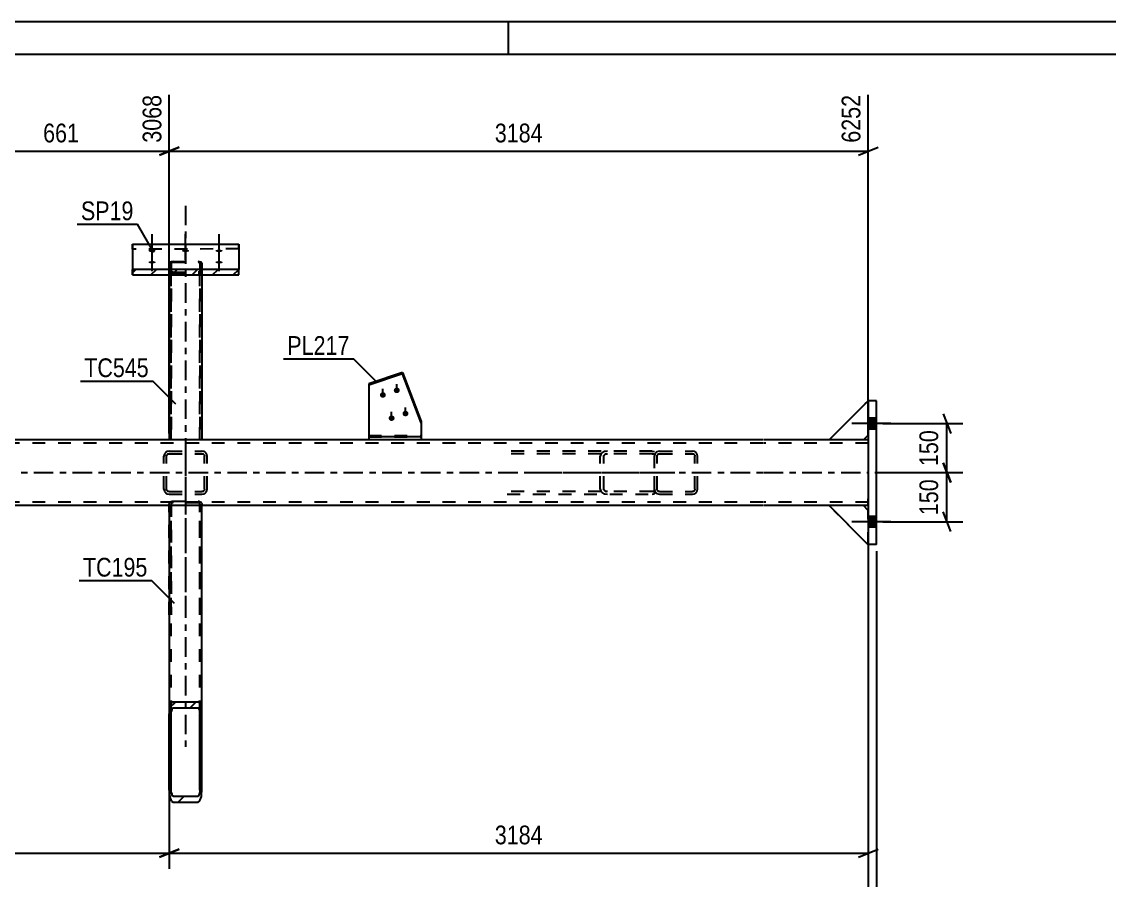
# Model space of a CAD drawing. Header units: millimetres. Extents: x 0 to 841, y 0 to 594.
# Drawn here: x 136.6 to 302.9, y 462.8 to 594 of the extents above; entities that cross this region are included whole.
import ezdxf

# ---------------------------------------------------------------- set-up
doc = ezdxf.new("R2010")
doc.units = ezdxf.units.MM
doc.linetypes.add('DXK_LINE_DOT2', pattern=[3.9198, 1.9599, -1.9599])
doc.linetypes.add('DXK_LINE_DOT3', pattern=[5.9187, 2.979, -0.9799, 0.9799, -0.9799])
doc.styles.add('Arial Narrow', font='ARIALN.TTF', dxfattribs={"height": 0.2})

# ---------------------------------------------------------------- blocks, each defined once
blk = doc.blocks.new('Unknown-761551059-1129')
at = {"color": 5, "linetype": 'Continuous'}
for p, q in [((841, 594), (0, 594)), ((211, 589), (211, 594)), ((836, 589), (5, 589))]:
    blk.add_line(p, q, dxfattribs=at)
blk = doc.blocks.new('Part-761551059-17173 - 17159')
at = {"color": 7, "linetype": 'DXK_LINE_DOT3'}
blk.add_line((161.63, 565.89), (161.63, 520.7), dxfattribs=at)
at = {"color": 7, "linetype": 'DXK_LINE_DOT2'}
for p, q in [((159.17, 557.22), (159.13, 557.15)), ((159.13, 557.15), (159.13, 555.85)), ((159.13, 557.15), (159.13, 530.1)), ((159.3, 557.29), (159.17, 557.22)), ((159.5, 557.34), (159.3, 557.29)), ((159.43, 557.15), (159.45, 557.19)), ((159.43, 557.15), (159.43, 555.67)), ((159.43, 557.15), (159.43, 530.1)), ((159.45, 557.19), (159.51, 557.22)), ((159.73, 557.35), (159.5, 557.34)), ((159.51, 557.22), (159.61, 557.24)), ((159.61, 557.24), (159.73, 557.25)), ((159.73, 557.35), (163.53, 557.35)), ((159.73, 557.25), (163.53, 557.25)), ((163.76, 557.34), (163.53, 557.35)), ((163.53, 557.25), (163.64, 557.24)), ((163.64, 557.24), (163.74, 557.22)), ((163.74, 557.22), (163.8, 557.19)), ((163.95, 557.29), (163.76, 557.34)), ((163.8, 557.19), (163.83, 557.15)), ((163.83, 557.15), (163.83, 555.67)), ((163.83, 557.15), (163.83, 530.1)), ((164.08, 557.22), (163.95, 557.29)), ((164.13, 557.15), (164.08, 557.22)), ((164.13, 557.15), (164.13, 555.85)), ((164.13, 557.15), (164.13, 530.1)), ((159.13, 555.85), (159.13, 555.31)), ((159.13, 555.85), (159.17, 555.77)), ((159.17, 555.77), (159.3, 555.7)), ((159.3, 555.7), (159.5, 555.66)), ((159.45, 555.81), (159.43, 555.85)), ((159.43, 530.1), (159.43, 555.67)), ((159.51, 555.77), (159.45, 555.81)), ((159.5, 555.66), (159.73, 555.64)), ((159.61, 555.75), (159.51, 555.77)), ((159.73, 555.74), (159.61, 555.75)), ((159.73, 555.74), (163.53, 555.74)), ((159.73, 555.64), (163.53, 555.64)), ((163.64, 555.75), (163.53, 555.74)), ((163.53, 555.64), (163.76, 555.66)), ((163.74, 555.77), (163.64, 555.75)), ((163.8, 555.81), (163.74, 555.77)), ((163.76, 555.66), (163.95, 555.7)), ((163.83, 555.85), (163.8, 555.81)), ((163.83, 530.1), (163.83, 555.67)), ((163.95, 555.7), (164.08, 555.77)), ((164.08, 555.77), (164.13, 555.85)), ((164.13, 555.85), (164.13, 555.31)), ((159.43, 530.1), (159.43, 530.1)), ((163.53, 530.1), (163.53, 530.1)), ((163.53, 530.1), (163.53, 530.1)), ((163.81, 530.1), (163.76, 530.1)), ((163.81, 530.1), (163.76, 530.1)), ((163.76, 530.1), (163.76, 530.1)), ((163.81, 530.1), (163.83, 530.1)), ((163.81, 530.1), (163.83, 530.1)), ((163.83, 530.1), (163.83, 530.1)), ((163.95, 530.1), (163.95, 530.1)), ((164.08, 530.1), (164.08, 530.1)), ((164.13, 530.1), (164.13, 530.1))]:
    blk.add_line(p, q, dxfattribs=at)
at = {"color": 2, "linetype": 'Continuous'}
for p, q in [((159.13, 555.31), (159.13, 530.1)), ((164.13, 555.31), (164.13, 530.1)), ((159.13, 530.1), (159.13, 530.1)), ((164.13, 530.1), (159.13, 530.1)), ((164.13, 530.1), (164.13, 530.1))]:
    blk.add_line(p, q, dxfattribs=at)
blk = doc.blocks.new('Part-761551059-17181 - 17159')
at = {"color": 2, "linetype": 'Continuous'}
for p, q in [((267.27, 536.1), (266.02, 536.1)), ((266.02, 536.1), (266.02, 514.1)), ((267.27, 514.1), (267.27, 536.1)), ((267.27, 514.1), (266.02, 514.1))]:
    blk.add_line(p, q, dxfattribs=at)
blk = doc.blocks.new('Part-761551059-17179 - 17159')
at = {"color": 7, "linetype": 'DXK_LINE_DOT2'}
for p, q in [((158.39, 527.91), (158.33, 527.6)), ((158.33, 522.6), (158.33, 527.6)), ((158.73, 527.6), (158.76, 527.75)), ((158.73, 522.6), (158.73, 527.6)), ((159.13, 528.4), (158.82, 528.34)), ((158.98, 527.97), (159.13, 528)), ((159.13, 528.4), (164.13, 528.4)), ((159.13, 528), (164.13, 528)), ((164.43, 528.34), (164.13, 528.4)), ((164.13, 528), (164.28, 527.97)), ((164.5, 527.75), (164.53, 527.6)), ((164.53, 522.6), (164.53, 527.6)), ((164.93, 527.6), (164.87, 527.91)), ((164.93, 522.6), (164.93, 527.6)), ((158.33, 522.6), (158.39, 522.29)), ((158.76, 522.45), (158.73, 522.6)), ((159.13, 522.2), (158.98, 522.23)), ((159.13, 522.2), (164.13, 522.2)), ((164.28, 522.23), (164.13, 522.2)), ((164.53, 522.6), (164.5, 522.45)), ((164.87, 522.29), (164.93, 522.6)), ((158.82, 521.86), (159.13, 521.8)), ((159.13, 521.8), (164.13, 521.8)), ((164.13, 521.8), (164.43, 521.86))]:
    blk.add_line(p, q, dxfattribs=at)
for centre, radius, start, end in [((159.13, 527.6), 0.8, 112.5, 157.5), ((159.13, 527.6), 0.4, 112.5, 157.5), ((164.13, 527.6), 0.4, 22.5, 67.5), ((164.13, 527.6), 0.8, 22.5, 67.5), ((159.13, 522.6), 0.8, 202.5, 247.5), ((159.13, 522.6), 0.4, 202.5, 247.5), ((164.13, 522.6), 0.4, 292.5, 337.5), ((164.13, 522.6), 0.8, 292.5, 337.5)]:
    blk.add_arc(centre, radius, start, end, dxfattribs=at)
blk = doc.blocks.new('Part-761551059-17171 - 17159')
at = {"color": 7, "linetype": 'DXK_LINE_DOT3'}
blk.add_line((161.63, 528), (161.63, 505.75), dxfattribs=at)
at = {"color": 7, "linetype": 'DXK_LINE_DOT2'}
for p, q in [((159.17, 520.43), (159.3, 520.59)), ((159.3, 520.59), (159.5, 520.7)), ((159.5, 520.7), (159.59, 520.72)), ((159.59, 520.72), (159.73, 520.75)), ((159.73, 520.75), (163.53, 520.75)), ((163.53, 520.75), (163.67, 520.72)), ((163.67, 520.72), (163.76, 520.7)), ((163.76, 520.7), (163.95, 520.59)), ((164.08, 520.43), (163.95, 520.59)), ((159.13, 520.29), (159.16, 520.39)), ((159.13, 503.4), (159.13, 520.29)), ((164.13, 520.1), (159.13, 520.1)), ((159.16, 520.39), (159.17, 520.43)), ((159.45, 520.35), (159.43, 520.29)), ((159.43, 520.29), (159.43, 503.4)), ((159.5, 520.39), (159.45, 520.35)), ((159.52, 520.42), (159.5, 520.39)), ((159.61, 520.47), (159.52, 520.42)), ((159.73, 520.49), (159.61, 520.47)), ((163.53, 520.49), (159.73, 520.49)), ((163.64, 520.47), (163.53, 520.49)), ((163.74, 520.42), (163.64, 520.47)), ((163.76, 520.39), (163.74, 520.42)), ((163.81, 520.35), (163.76, 520.39)), ((163.83, 520.29), (163.81, 520.35)), ((163.83, 503.4), (163.83, 520.29)), ((164.08, 520.43), (164.09, 520.39)), ((164.09, 520.39), (164.13, 520.29)), ((164.13, 503.4), (164.13, 520.29))]:
    blk.add_line(p, q, dxfattribs=at)
blk = doc.blocks.new('Bolt-761551059-17230 - 17159')
at = {"linetype": 'Continuous'}
for points in [[(156.5, 558.81), (156.39, 558.82), (156.28, 558.83), (156.18, 558.85), (156.09, 558.87), (156.03, 558.91), (155.98, 558.94), (155.95, 558.98), (155.95, 559.02), (155.98, 559.06), (156.03, 559.09), (156.09, 559.13), (156.18, 559.15), (156.28, 559.17), (156.39, 559.18), (156.5, 559.19), (156.62, 559.18), (156.73, 559.17), (156.82, 559.15), (156.91, 559.13), (156.98, 559.09), (157.02, 559.06), (157.05, 559.02), (157.05, 558.98), (157.02, 558.94), (156.98, 558.91), (156.91, 558.87), (156.82, 558.85), (156.73, 558.83), (156.62, 558.82)], [(161.63, 558.81), (161.51, 558.82), (161.4, 558.83), (161.3, 558.85), (161.22, 558.87), (161.15, 558.91), (161.1, 558.94), (161.08, 558.98), (161.08, 559.02), (161.1, 559.06), (161.15, 559.09), (161.22, 559.13), (161.3, 559.15), (161.4, 559.17), (161.51, 559.18), (161.63, 559.19), (161.74, 559.18), (161.85, 559.17), (161.95, 559.15), (162.04, 559.13), (162.1, 559.09), (162.15, 559.06), (162.17, 559.02), (162.17, 558.98), (162.15, 558.94), (162.1, 558.91), (162.04, 558.87), (161.95, 558.85), (161.85, 558.83), (161.74, 558.82)], [(166.75, 558.81), (166.64, 558.82), (166.53, 558.83), (166.43, 558.85), (166.34, 558.87), (166.28, 558.91), (166.23, 558.94), (166.2, 558.98), (166.2, 559.02), (166.23, 559.06), (166.28, 559.09), (166.34, 559.13), (166.43, 559.15), (166.53, 559.17), (166.64, 559.18), (166.75, 559.19), (166.87, 559.18), (166.98, 559.17), (167.07, 559.15), (167.16, 559.13), (167.23, 559.09), (167.27, 559.06), (167.3, 559.02), (167.3, 558.98), (167.27, 558.94), (167.23, 558.91), (167.16, 558.87), (167.07, 558.85), (166.98, 558.83), (166.87, 558.82)], [(156.5, 557.06), (156.39, 557.06), (156.28, 557.08), (156.18, 557.1), (156.09, 557.12), (156.03, 557.15), (155.98, 557.19), (155.95, 557.23), (155.95, 557.27), (155.98, 557.31), (156.03, 557.34), (156.09, 557.37), (156.18, 557.4), (156.28, 557.42), (156.39, 557.43), (156.5, 557.44), (156.62, 557.43), (156.73, 557.42), (156.82, 557.4), (156.91, 557.37), (156.98, 557.34), (157.02, 557.31), (157.05, 557.27), (157.05, 557.23), (157.02, 557.19), (156.98, 557.15), (156.91, 557.12), (156.82, 557.1), (156.73, 557.08), (156.62, 557.06)], [(166.75, 557.06), (166.64, 557.06), (166.53, 557.08), (166.43, 557.1), (166.34, 557.12), (166.28, 557.15), (166.23, 557.19), (166.2, 557.23), (166.2, 557.27), (166.23, 557.31), (166.28, 557.34), (166.34, 557.37), (166.43, 557.4), (166.53, 557.42), (166.64, 557.43), (166.75, 557.44), (166.87, 557.43), (166.98, 557.42), (167.07, 557.4), (167.16, 557.37), (167.23, 557.34), (167.27, 557.31), (167.3, 557.27), (167.3, 557.23), (167.27, 557.19), (167.23, 557.15), (167.16, 557.12), (167.07, 557.1), (166.98, 557.08), (166.87, 557.06)]]:
    blk.add_hatch(color=1, dxfattribs=at).paths.add_polyline_path(points)
at = {"color": 1, "linetype": 'Continuous'}
for p, q in [((156.5, 557.64), (156.5, 561.54)), ((161.63, 557.64), (161.63, 561.54)), ((166.75, 557.64), (166.75, 561.54)), ((156.5, 555.89), (156.5, 559.78)), ((166.75, 555.89), (166.75, 559.79))]:
    blk.add_line(p, q, dxfattribs=at)
blk = doc.blocks.new('Part-761551059-17166 - 17159')
at = {"color": 7, "linetype": 'DXK_LINE_DOT2'}
for p, q in [((233.39, 527.91), (233.32, 527.6)), ((233.32, 522.6), (233.32, 527.6)), ((233.72, 527.6), (233.75, 527.75)), ((233.72, 522.6), (233.72, 527.6)), ((234.12, 528.4), (233.82, 528.34)), ((233.97, 527.97), (234.12, 528)), ((234.12, 528.4), (239.12, 528.4)), ((234.12, 528), (239.12, 528)), ((239.43, 528.34), (239.12, 528.4)), ((239.12, 528), (239.28, 527.97)), ((239.49, 527.75), (239.52, 527.6)), ((239.52, 522.6), (239.52, 527.6)), ((239.92, 527.6), (239.86, 527.91)), ((239.92, 522.6), (239.92, 527.6)), ((233.32, 522.6), (233.39, 522.29)), ((233.75, 522.45), (233.72, 522.6)), ((234.12, 522.2), (233.97, 522.23)), ((234.12, 522.2), (239.12, 522.2)), ((239.28, 522.23), (239.12, 522.2)), ((239.52, 522.6), (239.49, 522.45)), ((239.86, 522.29), (239.92, 522.6)), ((233.82, 521.86), (234.12, 521.8)), ((234.12, 521.8), (239.12, 521.8)), ((239.12, 521.8), (239.43, 521.86))]:
    blk.add_line(p, q, dxfattribs=at)
for centre, radius, start, end in [((234.12, 527.6), 0.8, 112.5, 157.5), ((234.12, 527.6), 0.4, 112.5, 157.5), ((239.12, 527.6), 0.4, 22.5, 67.5), ((239.12, 527.6), 0.8, 22.5, 67.5), ((234.12, 522.6), 0.8, 202.5, 247.5), ((234.12, 522.6), 0.4, 202.5, 247.5), ((239.12, 522.6), 0.4, 292.5, 337.5), ((239.12, 522.6), 0.8, 292.5, 337.5)]:
    blk.add_arc(centre, radius, start, end, dxfattribs=at)
blk = doc.blocks.new('Part-761551059-17167 - 17159')
at = {"linetype": 'Continuous'}
h = blk.add_hatch(dxfattribs=at)
h.set_pattern_fill('', scale=0.7, style=0, pattern_type=0)
h.set_pattern_definition([(45, (163.7584, 474.884), (-1.57154, 1.57154), [])])
h.paths.add_polyline_path([(163.53, 474.74), (163.76, 474.88), (163.95, 475.28), (164.08, 475.88), (164.13, 476.59), (164.13, 488.26), (164.08, 488.96), (163.95, 489.56), (163.76, 489.96), (163.53, 490.1), (159.73, 490.1), (159.5, 489.96), (159.3, 489.56), (159.17, 488.96), (159.13, 488.26), (159.13, 476.59), (159.17, 475.88), (159.3, 475.28), (159.5, 474.88), (159.73, 474.74)])
h.paths.add_polyline_path([(159.61, 475.74), (159.52, 475.93), (159.45, 476.23), (159.43, 476.59), (159.43, 488.26), (159.45, 488.61), (159.52, 488.91), (159.61, 489.11), (159.73, 489.18), (163.53, 489.18), (163.64, 489.11), (163.74, 488.91), (163.81, 488.61), (163.83, 488.26), (163.83, 476.59), (163.81, 476.23), (163.74, 475.93), (163.64, 475.74), (163.53, 475.67), (159.73, 475.67)])
at = {"color": 7, "linetype": 'DXK_LINE_DOT3'}
blk.add_line((161.63, 529.55), (161.63, 482.42), dxfattribs=at)
at = {"color": 2, "linetype": 'Continuous'}
for p, q in [((164.13, 520.1), (159.13, 520.1)), ((159.13, 520.1), (159.13, 488.26)), ((164.13, 488.26), (164.13, 520.1)), ((159.17, 488.96), (159.13, 488.26)), ((159.73, 490.1), (159.5, 489.96)), ((159.61, 489.11), (159.73, 489.18)), ((159.73, 490.1), (163.53, 490.1)), ((159.73, 489.18), (163.53, 489.18)), ((163.76, 489.96), (163.53, 490.1)), ((163.53, 489.18), (163.64, 489.11)), ((164.13, 488.26), (164.08, 488.96)), ((159.13, 476.59), (159.13, 488.26)), ((159.43, 488.26), (159.45, 488.61)), ((159.43, 476.59), (159.43, 488.26)), ((163.81, 488.61), (163.83, 488.26)), ((163.83, 476.59), (163.83, 488.26)), ((164.13, 476.59), (164.13, 488.26)), ((159.13, 476.59), (159.17, 475.88)), ((159.45, 476.23), (159.43, 476.59)), ((159.73, 475.67), (159.61, 475.74)), ((159.73, 475.67), (163.53, 475.67)), ((163.64, 475.74), (163.53, 475.67)), ((163.83, 476.59), (163.81, 476.23)), ((164.08, 475.88), (164.13, 476.59)), ((159.5, 474.88), (159.73, 474.74)), ((159.73, 474.74), (163.53, 474.74)), ((163.53, 474.74), (163.76, 474.88))]:
    blk.add_line(p, q, dxfattribs=at)
at = {"color": 7, "linetype": 'DXK_LINE_DOT2'}
for p, q in [((159.43, 476.59), (159.43, 520.1)), ((163.81, 520.1), (163.83, 520.1)), ((163.83, 476.59), (163.83, 520.1)), ((159.13, 476.59), (159.13, 488.26)), ((164.13, 476.59), (164.13, 488.26))]:
    blk.add_line(p, q, dxfattribs=at)
at = {"color": 2, "linetype": 'Continuous'}
for centre, radius, start, end in [((161.38, 488.79), 2.21, 148.2581, 175.6703), ((160.56, 488.53), 1.11, 148.2581, 175.6703), ((162.7, 488.53), 1.11, 4.3297, 31.7419), ((161.88, 488.79), 2.21, 4.3297, 31.7419), ((161.38, 476.05), 2.21, 184.3297, 211.7419), ((160.56, 476.32), 1.11, 184.3297, 211.7419), ((162.7, 476.32), 1.11, 328.2581, 355.6703), ((161.88, 476.05), 2.21, 328.2581, 355.6703)]:
    blk.add_arc(centre, radius, start, end, dxfattribs=at)
blk = doc.blocks.new('Bolt-761551059-17240 - 17159')
at = {"linetype": 'Continuous'}
for points in [[(191.8, 537.39), (191.89, 537.38), (191.98, 537.36), (192.06, 537.31), (192.13, 537.25), (192.19, 537.18), (192.23, 537.1), (192.25, 537.01), (192.25, 536.93), (192.23, 536.84), (192.19, 536.76), (192.13, 536.69), (192.06, 536.63), (191.98, 536.58), (191.89, 536.56), (191.8, 536.55), (191.7, 536.56), (191.61, 536.58), (191.53, 536.63), (191.46, 536.69), (191.41, 536.76), (191.37, 536.84), (191.35, 536.93), (191.35, 537.01), (191.37, 537.1), (191.41, 537.18), (191.46, 537.25), (191.53, 537.31), (191.61, 537.36), (191.7, 537.38)], [(193.92, 538.1), (194.01, 538.09), (194.1, 538.06), (194.18, 538.02), (194.25, 537.96), (194.31, 537.89), (194.35, 537.81), (194.37, 537.72), (194.37, 537.63), (194.35, 537.55), (194.31, 537.47), (194.25, 537.39), (194.18, 537.34), (194.1, 537.29), (194.01, 537.26), (193.92, 537.25), (193.82, 537.26), (193.74, 537.29), (193.65, 537.34), (193.58, 537.39), (193.53, 537.47), (193.49, 537.55), (193.47, 537.63), (193.47, 537.72), (193.49, 537.81), (193.53, 537.89), (193.58, 537.96), (193.65, 538.02), (193.74, 538.06), (193.82, 538.09)], [(193.14, 533.85), (193.23, 533.84), (193.32, 533.81), (193.4, 533.77), (193.47, 533.71), (193.53, 533.64), (193.56, 533.56), (193.58, 533.47), (193.58, 533.38), (193.56, 533.3), (193.53, 533.22), (193.47, 533.15), (193.4, 533.09), (193.32, 533.04), (193.23, 533.01), (193.14, 533.01), (193.04, 533.01), (192.95, 533.04), (192.87, 533.09), (192.8, 533.15), (192.75, 533.22), (192.71, 533.3), (192.69, 533.38), (192.69, 533.47), (192.71, 533.56), (192.75, 533.64), (192.8, 533.71), (192.87, 533.77), (192.95, 533.81), (193.04, 533.84)], [(195.26, 534.56), (195.35, 534.55), (195.44, 534.52), (195.52, 534.48), (195.59, 534.42), (195.65, 534.35), (195.68, 534.27), (195.7, 534.18), (195.7, 534.09), (195.68, 534), (195.65, 533.92), (195.59, 533.85), (195.52, 533.79), (195.44, 533.75), (195.35, 533.72), (195.26, 533.71), (195.16, 533.72), (195.07, 533.75), (194.99, 533.79), (194.92, 533.85), (194.87, 533.92), (194.83, 534), (194.81, 534.09), (194.81, 534.18), (194.83, 534.27), (194.87, 534.35), (194.92, 534.42), (194.99, 534.48), (195.07, 534.52), (195.16, 534.55)]]:
    blk.add_hatch(color=1, dxfattribs=at).paths.add_polyline_path(points)
at = {"color": 1, "linetype": 'Continuous'}
for p, q in [((191.8, 536.63), (191.8, 537.91)), ((193.92, 537.34), (193.92, 538.62)), ((193.14, 533.09), (193.14, 534.37)), ((195.26, 533.79), (195.26, 535.08))]:
    blk.add_line(p, q, dxfattribs=at)
blk = doc.blocks.new('Part-761551059-17176 - 17159')
at = {"linetype": 'Continuous'}
h = blk.add_hatch(dxfattribs=at)
h.set_pattern_fill('', scale=0.7, style=0, pattern_type=0)
h.set_pattern_definition([(45, (169.7514, 556.1574), (-1.57154, 1.57154), [])])
h.paths.add_polyline_path([(169.75, 555.31), (169.75, 556.16), (153.5, 556.16), (153.5, 555.31)])
at = {"color": 2, "linetype": 'Continuous'}
for p, q in [((153.5, 560.03), (153.5, 556.16)), ((153.5, 560.03), (169.75, 560.03)), ((169.75, 560.03), (169.75, 556.16)), ((153.5, 555.31), (153.5, 556.16)), ((169.75, 556.16), (153.5, 556.16)), ((169.75, 555.31), (169.75, 556.16)), ((153.5, 555.31), (169.75, 555.31))]:
    blk.add_line(p, q, dxfattribs=at)
at = {"color": 7, "linetype": 'DXK_LINE_DOT2'}
for p, q in [((153.5, 559.27), (153.5, 560.03)), ((169.75, 559.28), (153.5, 559.27)), ((169.75, 559.28), (169.75, 560.03)), ((153.5, 556.16), (153.5, 555.31)), ((169.75, 555.31), (169.75, 556.16))]:
    blk.add_line(p, q, dxfattribs=at)
blk = doc.blocks.new('Part-761551059-17180 - 17159')
at = {"color": 7, "linetype": 'DXK_LINE_DOT2'}
for p, q in [((233, 528.4), (210.82, 528.4)), ((233, 528), (210.82, 528)), ((225.12, 527.91), (225.04, 527.6)), ((225.04, 522.6), (225.04, 527.6)), ((225.59, 527.6), (225.63, 527.75)), ((225.59, 522.6), (225.59, 527.6)), ((226.14, 528.4), (225.72, 528.34)), ((225.93, 527.97), (226.14, 528)), ((233, 528.4), (233.32, 528.35)), ((233, 528), (233.21, 527.97)), ((233.21, 527.97), (233.32, 527.92)), ((233.32, 521.85), (233.32, 528.35)), ((233, 522.2), (210.82, 522.2)), ((225.04, 522.6), (225.12, 522.29)), ((225.63, 522.45), (225.59, 522.6)), ((226.14, 522.2), (225.93, 522.23)), ((233.21, 522.23), (233, 522.2)), ((233.32, 522.28), (233.21, 522.23)), ((210.82, 521.8), (233, 521.8)), ((225.72, 521.86), (226.14, 521.8)), ((233, 521.8), (233.32, 521.85))]:
    blk.add_line(p, q, dxfattribs=at)
at = {"color": 7, "linetype": 'DXK_LINE_DOT3'}
blk.add_line((214.25, 525.1), (236.42, 525.1), dxfattribs=at)
at = {"color": 7, "linetype": 'DXK_LINE_DOT2'}
for centre, radius, start, end in [((225.97, 527.37), 1, 104.5546, 147.5894), ((226.06, 527.48), 0.501, 104.5546, 147.5894), ((225.97, 522.83), 1, 212.4106, 255.4454), ((226.06, 522.72), 0.501, 212.4106, 255.4454)]:
    blk.add_arc(centre, radius, start, end, dxfattribs=at)
blk = doc.blocks.new('Part-761551059-17185 - 17159')
at = {"color": 7, "linetype": 'DXK_LINE_DOT2'}
for p, q in [((265.27, 520.06), (260.02, 520.06)), ((260.02, 520.06), (266.02, 514.06)), ((266.02, 519.31), (265.27, 520.06)), ((266.02, 514.06), (266.02, 519.31))]:
    blk.add_line(p, q, dxfattribs=at)
blk = doc.blocks.new('Part-761551059-17186 - 17159')
at = {"color": 2, "linetype": 'Continuous'}
for p, q in [((265.27, 520.06), (260.02, 520.06)), ((260.02, 520.06), (266.02, 514.06)), ((266.02, 519.31), (265.27, 520.06)), ((266.02, 514.1), (266.02, 514.06))]:
    blk.add_line(p, q, dxfattribs=at)
at = {"color": 7, "linetype": 'DXK_LINE_DOT2'}
blk.add_line((266.02, 514.06), (266.02, 519.31), dxfattribs=at)
blk = doc.blocks.new('Part-761551059-17187 - 17159')
at = {"color": 7, "linetype": 'DXK_LINE_DOT2'}
for p, q in [((265.27, 520.06), (260.02, 520.06)), ((260.02, 520.06), (266.02, 514.06)), ((266.02, 519.31), (265.27, 520.06)), ((266.02, 514.06), (266.02, 519.31))]:
    blk.add_line(p, q, dxfattribs=at)
blk = doc.blocks.new('Part-761551059-17188 - 17159')
at = {"color": 7, "linetype": 'DXK_LINE_DOT2'}
for p, q in [((260.02, 530.1), (266.02, 536.1)), ((266.02, 536.1), (266.02, 530.85)), ((266.02, 530.85), (265.27, 530.1)), ((265.27, 530.1), (260.02, 530.1))]:
    blk.add_line(p, q, dxfattribs=at)
blk = doc.blocks.new('Part-761551059-17189 - 17159')
at = {"color": 2, "linetype": 'Continuous'}
for p, q in [((260.02, 530.1), (266.02, 536.1)), ((266.02, 530.85), (265.27, 530.1)), ((265.27, 530.1), (260.02, 530.1))]:
    blk.add_line(p, q, dxfattribs=at)
at = {"color": 7, "linetype": 'DXK_LINE_DOT2'}
blk.add_line((266.02, 530.85), (266.02, 536.1), dxfattribs=at)
blk = doc.blocks.new('Part-761551059-17190 - 17159')
at = {"color": 7, "linetype": 'DXK_LINE_DOT2'}
for p, q in [((260.02, 530.1), (266.02, 536.1)), ((266.02, 536.1), (266.02, 530.85)), ((266.02, 530.85), (265.27, 530.1)), ((265.27, 530.1), (260.02, 530.1))]:
    blk.add_line(p, q, dxfattribs=at)
blk = doc.blocks.new('Part-761551059-17217 - 17159')
at = {"color": 2, "linetype": 'Continuous'}
for p, q in [((197.66, 530.6), (189.64, 530.6)), ((189.64, 530.6), (189.64, 530.1)), ((197.66, 530.6), (197.66, 530.1)), ((197.66, 530.1), (189.64, 530.1))]:
    blk.add_line(p, q, dxfattribs=at)
blk = doc.blocks.new('Part-761551059-17226 - 17159')
at = {"color": 7, "linetype": 'DXK_LINE_DOT2'}
for p, q in [((249.92, 529.6), (73.32, 529.6)), ((164.13, 530.1), (159.13, 530.1)), ((197.66, 530.1), (189.64, 530.1)), ((266.02, 529.6), (250.02, 529.6)), ((265.27, 530.1), (260.02, 530.1)), ((266.02, 530.1), (266.02, 529.1)), ((266.02, 530.1), (266.02, 529.81)), ((249.92, 520.6), (73.32, 520.6)), ((266.02, 520.6), (250.02, 520.6)), ((266.02, 520.1), (266.02, 521.1)), ((164.13, 520.1), (159.13, 520.1))]:
    blk.add_line(p, q, dxfattribs=at)
at = {"color": 2, "linetype": 'Continuous'}
for p, q in [((159.13, 530.1), (134.08, 530.1)), ((189.64, 530.1), (164.13, 530.1)), ((249.92, 530.1), (197.66, 530.1)), ((260.02, 530.1), (250.02, 530.1)), ((266.02, 530.1), (265.27, 530.1)), ((266.02, 529.1), (266.02, 521.1)), ((159.13, 520.1), (73.32, 520.1)), ((249.92, 520.1), (164.13, 520.1)), ((266.02, 520.1), (250.02, 520.1))]:
    blk.add_line(p, q, dxfattribs=at)
at = {"color": 7, "linetype": 'DXK_LINE_DOT3'}
for p, q in [((73.32, 525.1), (249.92, 525.1)), ((250.02, 525.1), (266.02, 525.1))]:
    blk.add_line(p, q, dxfattribs=at)
blk = doc.blocks.new('Part-761551059-17228 - 17159')
at = {"color": 2, "linetype": 'Continuous'}
for p, q in [((194.81, 540.43), (189.64, 538.66)), ((194.81, 540.22), (189.64, 538.45)), ((194.81, 540.22), (194.81, 540.43)), ((194.81, 540.43), (197.66, 532.9)), ((197.66, 532.69), (194.81, 540.22)), ((189.64, 538.66), (189.64, 530.6)), ((197.66, 532.9), (197.66, 530.6))]:
    blk.add_line(p, q, dxfattribs=at)
at = {"color": 7, "linetype": 'DXK_LINE_DOT2'}
for p, q in [((189.64, 530.78), (197.66, 530.78)), ((189.64, 530.6), (189.64, 530.57)), ((189.64, 530.57), (189.64, 530.6)), ((189.64, 530.57), (197.66, 530.57)), ((197.66, 530.57), (197.66, 530.6)), ((197.66, 530.6), (197.66, 530.57))]:
    blk.add_line(p, q, dxfattribs=at)
blk = doc.blocks.new('Bolt-761551059-17232 - 17159')
at = {"linetype": 'Continuous'}
for points in [[(266.02, 533.42), (266.02, 531.77), (267.27, 531.77), (267.27, 533.42)], [(266.02, 533.42), (266.02, 531.77), (267.27, 531.77), (267.27, 533.42)], [(266.02, 518.42), (266.02, 516.77), (267.27, 516.77), (267.27, 518.42)], [(266.02, 518.42), (266.02, 516.77), (267.27, 516.77), (267.27, 518.42)]]:
    blk.add_hatch(color=1, dxfattribs=at).paths.add_polyline_path(points)
at = {"color": 1, "linetype": 'Continuous'}
for p, q in [((269.47, 532.6), (263.52, 532.6)), ((269.47, 532.6), (263.52, 532.6)), ((267.27, 533.42), (266.02, 533.42)), ((267.27, 533.42), (266.02, 533.42)), ((267.27, 531.77), (266.02, 531.77)), ((267.27, 531.77), (266.02, 531.77)), ((269.47, 517.6), (263.52, 517.6)), ((269.47, 517.6), (263.52, 517.6)), ((267.27, 518.42), (266.02, 518.42)), ((267.27, 518.42), (266.02, 518.42)), ((267.27, 516.77), (266.02, 516.77)), ((267.27, 516.77), (266.02, 516.77))]:
    blk.add_line(p, q, dxfattribs=at)
blk = doc.blocks.new('StraightDimension-761551059-18098 - 17159')
at = {"color": 7, "linetype": 'Continuous'}
for p, q in [((277.46, 526.6), (278.66, 523.6)), ((267.02, 525.1), (280.46, 525.1)), ((278.06, 517.6), (278.06, 525.1)), ((278.66, 516.1), (277.46, 519.1)), ((268.27, 517.6), (280.46, 517.6))]:
    blk.add_line(p, q, dxfattribs=at)
at = {"color": 0}
blk.add_wipeout([(277.31, 524.69), (273.11, 524.69), (273.11, 518.01), (277.31, 518.01)], dxfattribs=at)
at = {"color": 3, "style": 'Arial Narrow'}
blk.add_text('150', height=2.863, rotation=90.0002, dxfattribs=at).set_placement((276.71, 518.61))
blk = doc.blocks.new('StraightDimension-761551059-17978 - 17159')
at = {"color": 7, "linetype": 'Continuous'}
for p, q in [((159.13, 531.1), (159.13, 582.84)), ((266.02, 531.1), (266.02, 582.84)), ((160.63, 574.82), (157.63, 573.62)), ((159.13, 574.22), (266.02, 574.22)), ((264.52, 573.62), (267.52, 574.82))]:
    blk.add_line(p, q, dxfattribs=at)
at = {"color": 0, "linetype": 'Continuous'}
blk.add_wipeout([(265.42, 583.44), (261.22, 583.44), (261.22, 574.92), (265.42, 574.92)], dxfattribs=at)
at = {"color": 0}
blk.add_wipeout([(216.83, 574.97), (216.83, 579.17), (208.32, 579.17), (208.32, 574.97)], dxfattribs=at)
at = {"color": 3, "linetype": 'Continuous', "style": 'Arial Narrow'}
blk.add_text('6252', height=2.863, rotation=90.0002, dxfattribs=at).set_placement((264.82, 575.52))
at = {"color": 3, "style": 'Arial Narrow'}
blk.add_text('3184', height=2.863, dxfattribs=at).set_placement((208.92, 575.57))
blk = doc.blocks.new('StraightDimension-761551059-18227 - 17159')
at = {"color": 7, "linetype": 'Continuous'}
blk.add_line((267.27, 513.1), (267.27, 445.39), dxfattribs=at)
blk = doc.blocks.new('StraightDimension-761551059-18173 - 17159')
at = {"color": 7, "linetype": 'Continuous'}
blk.add_line((266.02, 513.06), (266.02, 453.04), dxfattribs=at)
blk = doc.blocks.new('StraightDimension-761551059-17979 - 17159')
at = {"color": 7, "linetype": 'Continuous'}
for p, q in [((126.05, 531.1), (126.05, 582.84)), ((159.13, 531.1), (159.13, 582.84)), ((127.55, 574.82), (124.55, 573.62)), ((126.05, 574.22), (159.13, 574.22)), ((157.63, 573.62), (160.63, 574.82))]:
    blk.add_line(p, q, dxfattribs=at)
at = {"color": 0, "linetype": 'Continuous'}
blk.add_wipeout([(158.53, 583.44), (154.33, 583.44), (154.33, 574.92), (158.53, 574.92)], dxfattribs=at)
at = {"color": 0}
blk.add_wipeout([(145.93, 574.97), (145.93, 579.17), (139.25, 579.17), (139.25, 574.97)], dxfattribs=at)
at = {"color": 3, "linetype": 'Continuous', "style": 'Arial Narrow'}
blk.add_text('3068', height=2.863, rotation=90.0002, dxfattribs=at).set_placement((157.93, 575.52))
at = {"color": 3, "style": 'Arial Narrow'}
blk.add_text('661', height=2.863, dxfattribs=at).set_placement((139.85, 575.57))
blk = doc.blocks.new('StraightDimension-761551059-18172 - 17159')
at = {"color": 7, "linetype": 'Continuous'}
for p, q in [((266.02, 513.06), (266.02, 453.04)), ((267.27, 513.1), (267.27, 453.04)), ((264.52, 454.84), (267.52, 456.04)), ((268.77, 456.04), (265.77, 454.84)), ((266.02, 455.44), (267.27, 455.44))]:
    blk.add_line(p, q, dxfattribs=at)
at = {"color": 0}
blk.add_wipeout([(272.66, 456.19), (272.66, 460.39), (267.8, 460.39), (267.8, 456.19)], dxfattribs=at)
at = {"color": 7, "linetype": 'Continuous'}
blk.add_line((267.27, 455.44), (273.18, 455.44), dxfattribs=at)
blk.add_line((267.27, 455.44), (273.18, 455.44), dxfattribs=at)
at = {"color": 3, "style": 'Arial Narrow'}
blk.add_text('25', height=2.863, dxfattribs=at).set_placement((268.4, 456.79))
blk = doc.blocks.new('StraightDimension-761551059-18016 - 17159')
at = {"color": 7, "linetype": 'Continuous'}
for p, q in [((159.13, 519.1), (159.13, 464.56)), ((266.02, 519.1), (266.02, 464.56)), ((160.63, 467.56), (157.63, 466.36)), ((264.52, 466.36), (267.52, 467.56)), ((159.13, 466.96), (266.02, 466.96))]:
    blk.add_line(p, q, dxfattribs=at)
at = {"color": 0}
blk.add_wipeout([(216.83, 467.71), (216.83, 471.91), (208.32, 471.91), (208.32, 467.71)], dxfattribs=at)
at = {"color": 3, "style": 'Arial Narrow'}
blk.add_text('3184', height=2.863, dxfattribs=at).set_placement((208.92, 468.31))
blk = doc.blocks.new('StraightDimension-761551059-18017 - 17159')
at = {"color": 7, "linetype": 'Continuous'}
for p, q in [((57.22, 519.1), (57.22, 464.56)), ((159.13, 519.1), (159.13, 464.56)), ((58.72, 467.56), (55.72, 466.36)), ((157.63, 466.36), (160.63, 467.56)), ((57.22, 466.96), (159.13, 466.96))]:
    blk.add_line(p, q, dxfattribs=at)
at = {"color": 0}
blk.add_wipeout([(112.43, 467.71), (112.43, 471.91), (103.92, 471.91), (103.92, 467.71)], dxfattribs=at)
at = {"color": 3, "style": 'Arial Narrow'}
blk.add_text('3068', height=2.863, dxfattribs=at).set_placement((104.52, 468.31))
blk = doc.blocks.new('StraightDimension-761551059-18097 - 17159')
at = {"color": 7, "linetype": 'Continuous'}
for p, q in [((277.46, 534.1), (278.66, 531.1)), ((268.27, 532.6), (280.46, 532.6)), ((278.06, 525.1), (278.06, 532.6)), ((278.66, 523.6), (277.46, 526.6)), ((267.02, 525.1), (280.46, 525.1))]:
    blk.add_line(p, q, dxfattribs=at)
at = {"color": 0}
blk.add_wipeout([(277.31, 532.19), (273.11, 532.19), (273.11, 525.51), (277.31, 525.51)], dxfattribs=at)
at = {"color": 3, "style": 'Arial Narrow'}
blk.add_text('150', height=2.863, rotation=90.0002, dxfattribs=at).set_placement((276.71, 526.11))
blk = doc.blocks.new('Mark-761551059-17935 - 17159')
at = {"color": 0}
blk.add_wipeout([(155.8, 509.22), (155.8, 512.22), (145.94, 512.22), (145.94, 509.22)], dxfattribs=at)
blk.add_wipeout([(155.8, 509.22), (155.8, 512.22), (145.94, 512.22), (145.94, 509.22)], dxfattribs=at)
at = {"color": 30, "linetype": 'Continuous'}
for p in [(145.34, 508.62), (159.93, 505.09)]:
    blk.add_line(p, (156.4, 508.62), dxfattribs=at)
at = {"color": 3, "style": 'Arial Narrow'}
blk.add_text('TC195', height=2.863, dxfattribs=at).set_placement((145.94, 509.22))
blk = doc.blocks.new('Mark-761551059-17923 - 17159')
at = {"color": 0}
blk.add_wipeout([(156.01, 539.7), (156.01, 542.7), (146.14, 542.7), (146.14, 539.7)], dxfattribs=at)
blk.add_wipeout([(156.01, 539.7), (156.01, 542.7), (146.14, 542.7), (146.14, 539.7)], dxfattribs=at)
at = {"color": 30, "linetype": 'Continuous'}
for p in [(145.54, 539.1), (160.14, 535.56)]:
    blk.add_line(p, (156.61, 539.1), dxfattribs=at)
at = {"color": 3, "style": 'Arial Narrow'}
blk.add_text('TC545', height=2.863, dxfattribs=at).set_placement((146.14, 539.7))
blk = doc.blocks.new('Mark-761551059-17926 - 17159')
at = {"color": 0}
blk.add_wipeout([(153.67, 563.68), (153.67, 566.68), (145.63, 566.68), (145.63, 563.68)], dxfattribs=at)
blk.add_wipeout([(153.67, 563.68), (153.67, 566.68), (145.63, 566.68), (145.63, 563.68)], dxfattribs=at)
at = {"color": 30, "linetype": 'Continuous'}
for p in [(145.03, 563.08), (156.77, 558.75)]:
    blk.add_line(p, (154.27, 563.08), dxfattribs=at)
at = {"color": 3, "style": 'Arial Narrow'}
blk.add_text('SP19', height=2.863, dxfattribs=at).set_placement((145.63, 563.68))
blk = doc.blocks.new('Mark-761551059-17915 - 17159')
at = {"color": 0}
blk.add_wipeout([(186.69, 543.1), (186.69, 546.1), (177.19, 546.1), (177.19, 543.1)], dxfattribs=at)
blk.add_wipeout([(186.69, 543.1), (186.69, 546.1), (177.19, 546.1), (177.19, 543.1)], dxfattribs=at)
at = {"color": 30, "linetype": 'Continuous'}
for p in [(176.59, 542.5), (190.83, 538.96)]:
    blk.add_line(p, (187.29, 542.5), dxfattribs=at)
at = {"color": 3, "style": 'Arial Narrow'}
blk.add_text('PL217', height=2.863, dxfattribs=at).set_placement((177.19, 543.1))

msp = doc.modelspace()

# ---------------------------------------------------------------- block references
for name in ['Unknown-761551059-1129', 'Part-761551059-17173 - 17159', 'Bolt-761551059-17230 - 17159', 'Part-761551059-17176 - 17159', 'Part-761551059-17228 - 17159', 'Bolt-761551059-17240 - 17159', 'Part-761551059-17188 - 17159', 'Part-761551059-17189 - 17159', 'Part-761551059-17190 - 17159', 'Part-761551059-17181 - 17159', 'Bolt-761551059-17232 - 17159', 'Part-761551059-17217 - 17159', 'Part-761551059-17226 - 17159', 'Part-761551059-17167 - 17159', 'Part-761551059-17179 - 17159', 'Part-761551059-17171 - 17159', 'Part-761551059-17180 - 17159', 'Part-761551059-17166 - 17159', 'Part-761551059-17185 - 17159', 'Part-761551059-17186 - 17159', 'Part-761551059-17187 - 17159']:
    msp.add_blockref(name, (0, 0))

# ---------------------------------------------------------------- next in the draw order: block references
for name in ['StraightDimension-761551059-17978 - 17159', 'StraightDimension-761551059-18098 - 17159', 'StraightDimension-761551059-18227 - 17159']:
    msp.add_blockref(name, (0, 0))

# ---------------------------------------------------------------- next in the draw order: block references
for name in ['StraightDimension-761551059-17979 - 17159', 'Mark-761551059-17915 - 17159', 'StraightDimension-761551059-18097 - 17159', 'StraightDimension-761551059-18173 - 17159']:
    msp.add_blockref(name, (0, 0))

# ---------------------------------------------------------------- next in the draw order: block references
for name in ['Mark-761551059-17926 - 17159', 'Mark-761551059-17923 - 17159', 'StraightDimension-761551059-18172 - 17159']:
    msp.add_blockref(name, (0, 0))

# ---------------------------------------------------------------- next in the draw order: block references
msp.add_blockref('StraightDimension-761551059-18016 - 17159', (0, 0))

# ---------------------------------------------------------------- next in the draw order: block references
msp.add_blockref('StraightDimension-761551059-18017 - 17159', (0, 0))

# ---------------------------------------------------------------- next in the draw order: block references
msp.add_blockref('Mark-761551059-17935 - 17159', (0, 0))

doc.saveas('drawing.dxf')
